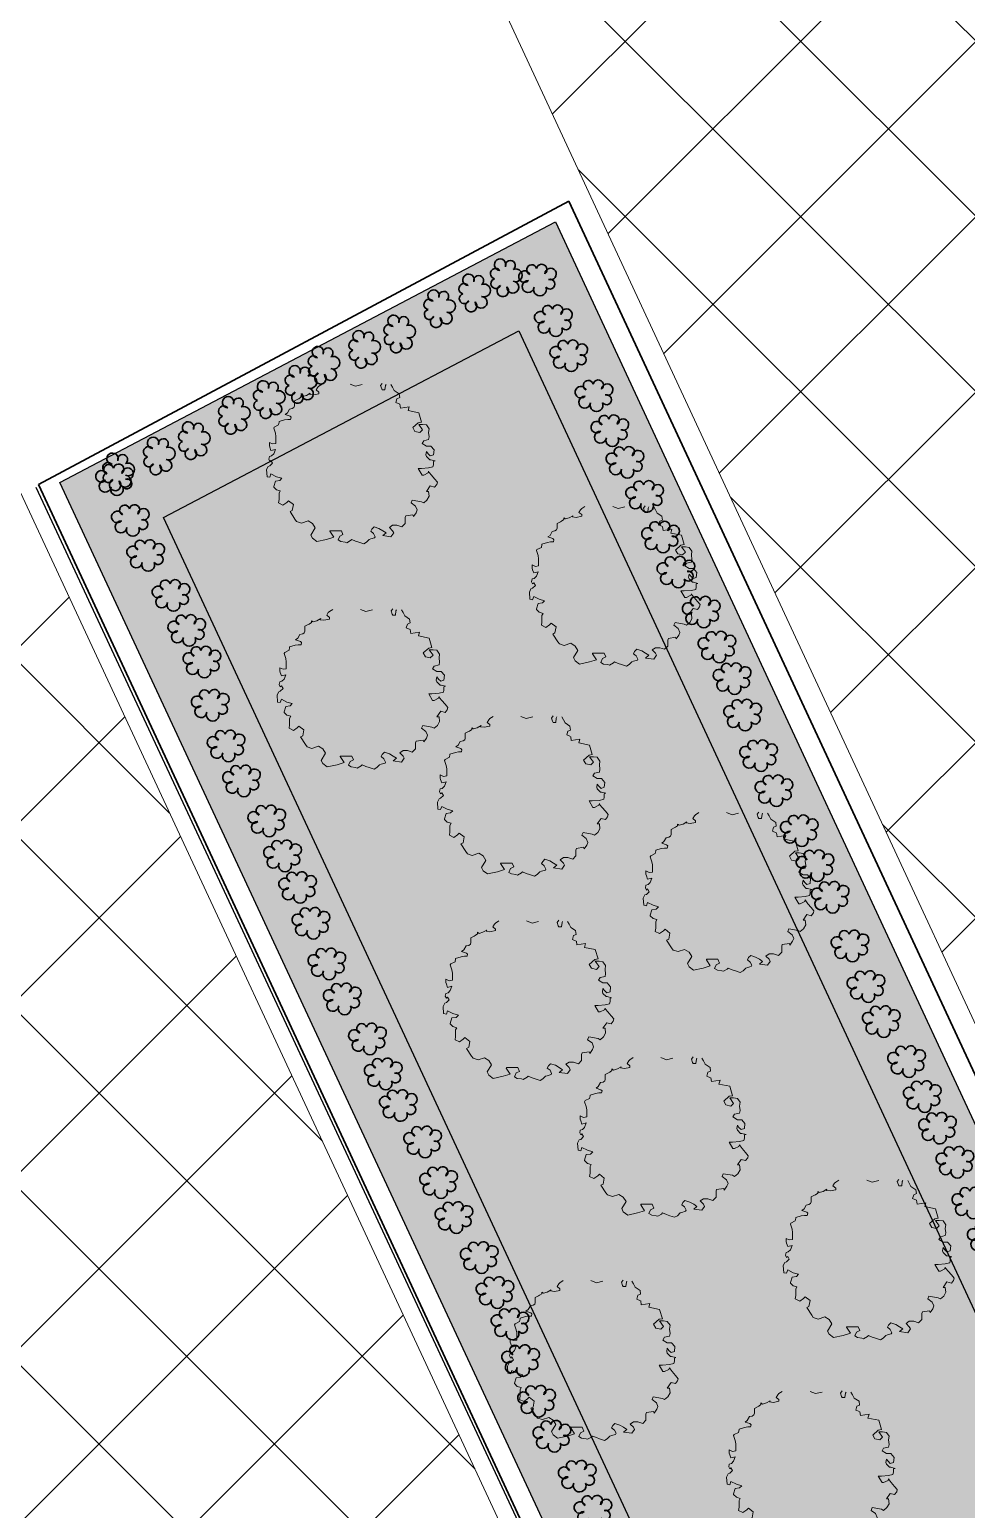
# Model space of a CAD drawing. Header units: millimetres. Extents: x 5637 to 6048, y 3385 to 3927.
# Drawn here: x 5839.78 to 5844.51, y 3675.06 to 3682.52 of the extents above; entities that cross this region are included whole.
import ezdxf

# ---------------------------------------------------------------- set-up
doc = ezdxf.new("R2010")
doc.units = ezdxf.units.MM
doc.layers.add('Contour Lines', color=253, linetype='Continuous')
for name, color, linetype, lineweight in [('hatch', 253, 'Continuous', 13), ('road', 19, 'Continuous', 30), ('trees new', 7, 'Continuous', 20)]:
    doc.layers.add(name, color=color, linetype=linetype, lineweight=lineweight)
doc.layers.add('plants1', color=7, linetype='Continuous', true_color=0x89ee5d)
pattern_1 = [(45, (2816.3681, -1263.7476), (-0.44194174, 0.44194174), []), (135, (2816.3681, -1263.7476), (-0.44194174, -0.44194174), [])]

# ---------------------------------------------------------------- blocks, each defined once
blk = doc.blocks.new('кк')
at = {"layer": 'trees new', "lineweight": 20}
h = blk.add_hatch(color=20, dxfattribs=at)
h.set_gradient(color1=(244, 26, 106), rotation=225, one_color=1, tint=1, name='SPHERICAL')
h.paths.add_polyline_path([(2711.9807, 4656.4819), (2711.9889, 4656.4709), (2711.9999, 4656.4599), (2712.0164, 4656.4654), (2712.0191, 4656.4901), (2712.0026, 4656.5094), (2711.9807, 4656.5094), (2711.9587, 4656.5231), (2711.9669, 4656.5368), (2711.9916, 4656.5423), (2711.9944, 4656.5561), (2711.9916, 4656.5781), (2711.9944, 4656.5973), (2711.9807, 4656.6166), (2711.9614, 4656.6193), (2711.9422, 4656.6193), (2711.9614, 4656.5918), (2711.9477, 4656.5781), (2711.9229, 4656.5836), (2711.9119, 4656.6028), (2711.9394, 4656.6276), (2711.9559, 4656.6303), (2711.942, 4656.6778), (2711.8879, 4656.6888), (2711.8934, 4656.708), (2711.8497, 4656.7012), (2711.8469, 4656.7206), (2711.8267, 4656.7293), (2711.8322, 4656.7485), (2711.846, 4656.754), (2711.8432, 4656.7732), (2711.8185, 4656.7897), (2711.8102, 4656.8062), (2711.802, 4656.82), (2711.7772, 4656.82), (2711.7745, 4656.8145), (2711.7717, 4656.7925), (2711.758, 4656.7925), (2711.7552, 4656.798), (2711.7497, 4656.8145), (2711.758, 4656.8255), (2711.7442, 4656.842), (2711.7195, 4656.8475), (2711.7113, 4656.842), (2711.7003, 4656.8447), (2711.6865, 4656.8585), (2711.6673, 4656.8557), (2711.6563, 4656.82), (2711.6233, 4656.8117), (2711.5958, 4656.8227), (2711.5903, 4656.831), (2711.5601, 4656.8475), (2711.5463, 4656.8475), (2711.5298, 4656.8447), (2711.5298, 4656.842), (2711.5408, 4656.8255), (2711.5436, 4656.8227), (2711.5188, 4656.8282), (2711.5106, 4656.831), (2711.4968, 4656.8282), (2711.4831, 4656.831), (2711.4776, 4656.8255), (2711.4639, 4656.8227), (2711.4584, 4656.8227), (2711.4556, 4656.8227), (2711.4391, 4656.8117), (2711.4336, 4656.8062), (2711.4254, 4656.7925), (2711.4391, 4656.7815), (2711.4391, 4656.7732), (2711.4116, 4656.7677), (2711.3924, 4656.7705), (2711.3951, 4656.776), (2711.3759, 4656.765), (2711.3567, 4656.7595), (2711.3484, 4656.765), (2711.3484, 4656.7568), (2711.3374, 4656.7485), (2711.3319, 4656.7458), (2711.3154, 4656.7375), (2711.3154, 4656.7238), (2711.3154, 4656.7128), (2711.3127, 4656.7045), (2711.3044, 4656.699), (2711.2907, 4656.6963), (2711.2797, 4656.677), (2711.2687, 4656.6688), (2711.2934, 4656.6605), (2711.2989, 4656.655), (2711.2962, 4656.644), (2711.2824, 4656.644), (2711.2659, 4656.6413), (2711.2385, 4656.6331), (2711.2385, 4656.6303), (2711.2357, 4656.6166), (2711.2137, 4656.6056), (2711.211, 4656.6001), (2711.2192, 4656.5753), (2711.222, 4656.5588), (2711.222, 4656.5258), (2711.222, 4656.5231), (2711.2055, 4656.5203), (2711.189, 4656.5286), (2711.189, 4656.5121), (2711.1917, 4656.5039), (2711.1972, 4656.4874), (2711.2192, 4656.4929), (2711.211, 4656.4709), (2711.2, 4656.4599), (2711.189, 4656.4571), (2711.1862, 4656.4434), (2711.1917, 4656.4324), (2711.1972, 4656.4379), (2711.2055, 4656.4241), (2711.1917, 4656.4104), (2711.1835, 4656.4076), (2711.1752, 4656.3912), (2711.178, 4656.3554), (2711.1917, 4656.3527), (2711.1972, 4656.3692), (2711.2247, 4656.3554), (2711.2522, 4656.3472), (2711.2412, 4656.3362), (2711.2192, 4656.3334), (2711.211, 4656.3059), (2711.211, 4656.3032), (2711.2247, 4656.2894), (2711.244, 4656.2839), (2711.2385, 4656.2729), (2711.2385, 4656.24), (2711.2357, 4656.2235), (2711.2577, 4656.2125), (2711.2769, 4656.2262), (2711.2852, 4656.2345), (2711.3099, 4656.2152), (2711.3044, 4656.185), (2711.2934, 4656.1795), (2711.3182, 4656.141), (2711.3264, 4656.13), (2711.3512, 4656.1218), (2711.3841, 4656.1328), (2711.4061, 4656.119), (2711.4199, 4656.097), (2711.3979, 4656.0613), (2711.4061, 4656.0448), (2711.4281, 4656.0283), (2711.4776, 4656.0393), (2711.5133, 4656.0503), (2711.4939, 4656.0805), (2711.4941, 4656.0833), (2711.5518, 4656.0833), (2711.5601, 4656.064), (2711.5436, 4656.0558), (2711.5353, 4656.0365), (2711.5491, 4656.0283), (2711.5711, 4656.0255), (2711.5793, 4656.0228), (2711.5986, 4656.0338), (2711.6041, 4656.0393), (2711.6233, 4656.031), (2711.6398, 4656.0255), (2711.6645, 4656.0173), (2711.6783, 4656.0255), (2711.692, 4656.0393), (2711.7003, 4656.042), (2711.7195, 4656.0475), (2711.7223, 4656.053), (2711.714, 4656.0695), (2711.7003, 4656.0805), (2711.7058, 4656.0915), (2711.7168, 4656.1025), (2711.7415, 4656.0943), (2711.7607, 4656.0833), (2711.7772, 4656.0723), (2711.7607, 4656.0585), (2711.802, 4656.053), (2711.8157, 4656.0723), (2711.8102, 4656.0833), (2711.7937, 4656.0998), (2711.8102, 4656.1108), (2711.8322, 4656.1108), (2711.857, 4656.1025), (2711.8734, 4656.119), (2711.8734, 4656.1492), (2711.8762, 4656.1575), (2711.9119, 4656.163), (2711.9147, 4656.1547), (2711.9284, 4656.174), (2711.9339, 4656.1877), (2711.9257, 4656.207), (2711.9037, 4656.2235), (2711.9092, 4656.2372), (2711.9559, 4656.229), (2711.9669, 4656.2235), (2711.9834, 4656.2372), (2711.9944, 4656.2565), (2711.9916, 4656.2812), (2711.9807, 4656.2812), (2711.9999, 4656.3087), (2712.0219, 4656.3032), (2712.0329, 4656.3169), (2712.0356, 4656.3279), (2712.0219, 4656.3444), (2712.0054, 4656.3637), (2711.9944, 4656.3774), (2711.9916, 4656.3829), (2711.9889, 4656.3747), (2711.9669, 4656.3637), (2711.9587, 4656.3637), (2711.9394, 4656.3966), (2711.9559, 4656.3966), (2711.9916, 4656.3994), (2712.0136, 4656.4049), (2712.0164, 4656.4159), (2712.0164, 4656.4324), (2712.0246, 4656.4351), (2712.0026, 4656.4406), (2711.9971, 4656.4406), (2711.9807, 4656.4571), (2711.9779, 4656.4654)])
edge = h.paths.add_edge_path()
edge.add_line((2711.244, 4656.2839), (2711.2385, 4656.2729))
edge.add_line((2711.2385, 4656.2729), (2711.2385, 4656.24))
edge.add_line((2711.5298, 4656.8447), (2711.5298, 4656.842))
edge.add_line((2711.5463, 4656.8475), (2711.5298, 4656.8447))
edge.add_line((2711.5601, 4656.8475), (2711.5463, 4656.8475))
edge.add_line((2711.5903, 4656.831), (2711.5601, 4656.8475))
edge.add_line((2711.5958, 4656.8227), (2711.5903, 4656.831))
edge.add_line((2711.6233, 4656.8117), (2711.5958, 4656.8227))
edge.add_line((2711.5106, 4656.831), (2711.4968, 4656.8282))
edge.add_line((2711.5188, 4656.8282), (2711.5106, 4656.831))
edge.add_line((2711.5436, 4656.8227), (2711.5188, 4656.8282))
edge.add_line((2711.5408, 4656.8255), (2711.5436, 4656.8227))
edge.add_line((2711.5298, 4656.842), (2711.5408, 4656.8255))
edge.add_line((2711.4556, 4656.8227), (2711.4391, 4656.8117))
edge.add_line((2711.4391, 4656.8117), (2711.4336, 4656.8062))
edge.add_line((2711.4336, 4656.8062), (2711.4254, 4656.7925))
edge.add_line((2711.4254, 4656.7925), (2711.4391, 4656.7815))
edge.add_line((2711.4391, 4656.7815), (2711.4391, 4656.7732))
edge.add_line((2711.4391, 4656.7732), (2711.4116, 4656.7677))
edge.add_line((2711.4116, 4656.7677), (2711.3924, 4656.7705))
edge.add_line((2711.3924, 4656.7705), (2711.3951, 4656.776))
edge.add_line((2711.3951, 4656.776), (2711.3759, 4656.765))
edge.add_line((2711.3759, 4656.765), (2711.3567, 4656.7595))
edge.add_line((2711.3484, 4656.765), (2711.3484, 4656.7568))
edge.add_line((2711.3484, 4656.7568), (2711.3374, 4656.7485))
edge.add_line((2711.3374, 4656.7485), (2711.3319, 4656.7458))
edge.add_line((2711.3319, 4656.7458), (2711.3154, 4656.7375))
edge.add_line((2711.3154, 4656.7375), (2711.3154, 4656.7238))
edge.add_line((2711.3154, 4656.7238), (2711.3154, 4656.7128))
edge.add_line((2711.3154, 4656.7128), (2711.3127, 4656.7045))
edge.add_line((2711.3127, 4656.7045), (2711.3044, 4656.699))
edge.add_line((2711.3044, 4656.699), (2711.2907, 4656.6963))
edge.add_line((2711.2907, 4656.6963), (2711.2797, 4656.677))
edge.add_line((2711.2797, 4656.677), (2711.2687, 4656.6688))
edge.add_line((2711.4776, 4656.8255), (2711.4639, 4656.8227))
edge.add_line((2711.4639, 4656.8227), (2711.4584, 4656.8227))
edge.add_line((2711.4584, 4656.8227), (2711.4556, 4656.8227))
edge.add_line((2711.3567, 4656.7595), (2711.3484, 4656.765))
edge.add_line((2711.4831, 4656.831), (2711.4776, 4656.8255))
edge.add_line((2711.2934, 4656.6605), (2711.2989, 4656.655))
edge.add_line((2711.2687, 4656.6688), (2711.2934, 4656.6605))
edge.add_line((2711.2824, 4656.644), (2711.2659, 4656.6413))
edge.add_line((2711.2962, 4656.644), (2711.2824, 4656.644))
edge.add_line((2711.2989, 4656.655), (2711.2962, 4656.644))
edge.add_line((2711.1835, 4656.4076), (2711.1752, 4656.3912))
edge.add_line((2711.1752, 4656.3912), (2711.178, 4656.3554))
edge.add_line((2711.1917, 4656.4104), (2711.1835, 4656.4076))
edge.add_line((2711.178, 4656.3554), (2711.1917, 4656.3527))
edge.add_line((2711.1917, 4656.3527), (2711.1972, 4656.3692))
edge.add_line((2711.1972, 4656.3692), (2711.2247, 4656.3554))
edge.add_line((2711.2412, 4656.3362), (2711.2192, 4656.3334))
edge.add_line((2711.2192, 4656.3334), (2711.211, 4656.3059))
edge.add_line((2711.211, 4656.3059), (2711.211, 4656.3032))
edge.add_line((2711.211, 4656.3032), (2711.2247, 4656.2894))
edge.add_line((2711.2055, 4656.4241), (2711.1917, 4656.4104))
edge.add_line((2711.1972, 4656.4379), (2711.2055, 4656.4241))
edge.add_line((2711.1917, 4656.4324), (2711.1972, 4656.4379))
edge.add_line((2711.1862, 4656.4434), (2711.1917, 4656.4324))
edge.add_line((2711.189, 4656.4571), (2711.1862, 4656.4434))
edge.add_line((2711.2, 4656.4599), (2711.189, 4656.4571))
edge.add_line((2711.211, 4656.4709), (2711.2, 4656.4599))
edge.add_line((2711.2192, 4656.4929), (2711.211, 4656.4709))
edge.add_line((2711.1972, 4656.4874), (2711.2192, 4656.4929))
edge.add_line((2711.1917, 4656.5039), (2711.1972, 4656.4874))
edge.add_line((2711.189, 4656.5121), (2711.1917, 4656.5039))
edge.add_line((2711.189, 4656.5286), (2711.189, 4656.5121))
edge.add_line((2711.2055, 4656.5203), (2711.189, 4656.5286))
edge.add_line((2711.222, 4656.5231), (2711.2055, 4656.5203))
edge.add_line((2711.222, 4656.5258), (2711.222, 4656.5231))
edge.add_line((2711.222, 4656.5588), (2711.222, 4656.5258))
edge.add_line((2711.2192, 4656.5753), (2711.222, 4656.5588))
edge.add_line((2711.211, 4656.6001), (2711.2192, 4656.5753))
edge.add_line((2711.2137, 4656.6056), (2711.211, 4656.6001))
edge.add_line((2711.2357, 4656.6166), (2711.2137, 4656.6056))
edge.add_line((2711.2385, 4656.6303), (2711.2357, 4656.6166))
edge.add_line((2711.2247, 4656.3554), (2711.2522, 4656.3472))
edge.add_line((2711.2522, 4656.3472), (2711.2412, 4656.3362))
edge.add_line((2711.2385, 4656.6331), (2711.2385, 4656.6303))
edge.add_line((2711.2659, 4656.6413), (2711.2385, 4656.6331))
edge.add_line((2711.4968, 4656.8282), (2711.4831, 4656.831))
edge.add_line((2711.5711, 4656.0255), (2711.5793, 4656.0228))
edge.add_line((2711.5793, 4656.0228), (2711.5986, 4656.0338))
edge.add_line((2711.5986, 4656.0338), (2711.6041, 4656.0393))
edge.add_line((2711.5491, 4656.0283), (2711.5711, 4656.0255))
edge.add_line((2711.5353, 4656.0365), (2711.5491, 4656.0283))
edge.add_line((2711.5436, 4656.0558), (2711.5353, 4656.0365))
edge.add_line((2711.5601, 4656.064), (2711.5436, 4656.0558))
edge.add_line((2711.5518, 4656.0833), (2711.5601, 4656.064))
edge.add_line((2711.2577, 4656.2125), (2711.2769, 4656.2262))
edge.add_line((2711.2769, 4656.2262), (2711.2852, 4656.2345))
edge.add_line((2711.2852, 4656.2345), (2711.3099, 4656.2152))
edge.add_line((2711.3099, 4656.2152), (2711.3044, 4656.185))
edge.add_line((2711.3044, 4656.185), (2711.2934, 4656.1795))
edge.add_line((2711.2934, 4656.1795), (2711.3182, 4656.141))
edge.add_line((2711.3182, 4656.141), (2711.3264, 4656.13))
edge.add_line((2711.4061, 4656.0448), (2711.4281, 4656.0283))
edge.add_line((2711.3979, 4656.0613), (2711.4061, 4656.0448))
edge.add_line((2711.4199, 4656.097), (2711.3979, 4656.0613))
edge.add_line((2711.4061, 4656.119), (2711.4199, 4656.097))
edge.add_line((2711.3841, 4656.1328), (2711.4061, 4656.119))
edge.add_line((2711.3512, 4656.1218), (2711.3841, 4656.1328))
edge.add_line((2711.3264, 4656.13), (2711.3512, 4656.1218))
edge.add_line((2711.4281, 4656.0283), (2711.4776, 4656.0393))
edge.add_line((2711.2385, 4656.24), (2711.2357, 4656.2235))
edge.add_line((2711.2357, 4656.2235), (2711.2577, 4656.2125))
edge.add_line((2711.5133, 4656.0503), (2711.4939, 4656.0805))
edge.add_line((2711.4939, 4656.0805), (2711.4941, 4656.0833))
edge.add_line((2711.4941, 4656.0833), (2711.5518, 4656.0833))
edge.add_line((2711.4776, 4656.0393), (2711.5133, 4656.0503))
edge.add_line((2711.2247, 4656.2894), (2711.244, 4656.2839))
at = {"layer": 'trees new', "color": 6, "lineweight": 20}
for p, q in [((2711.4556, 4656.8227), (2711.4391, 4656.8117)), ((2711.6233, 4656.8117), (2711.5958, 4656.8227)), ((2711.6563, 4656.82), (2711.6233, 4656.8117)), ((2711.7497, 4656.8145), (2711.758, 4656.8255)), ((2711.7552, 4656.798), (2711.7497, 4656.8145)), ((2711.7745, 4656.8145), (2711.7717, 4656.7925)), ((2711.7772, 4656.82), (2711.7745, 4656.8145)), ((2711.8102, 4656.8062), (2711.802, 4656.82)), ((2711.3319, 4656.7458), (2711.3154, 4656.7375)), ((2711.3374, 4656.7485), (2711.3319, 4656.7458)), ((2711.3484, 4656.7568), (2711.3374, 4656.7485)), ((2711.3567, 4656.7595), (2711.3484, 4656.765)), ((2711.3484, 4656.765), (2711.3484, 4656.7568)), ((2711.3759, 4656.765), (2711.3567, 4656.7595)), ((2711.3951, 4656.776), (2711.3759, 4656.765)), ((2711.3924, 4656.7705), (2711.3951, 4656.776)), ((2711.4116, 4656.7677), (2711.3924, 4656.7705)), ((2711.4391, 4656.7732), (2711.4116, 4656.7677)), ((2711.4336, 4656.8062), (2711.4254, 4656.7925)), ((2711.4254, 4656.7925), (2711.4391, 4656.7815)), ((2711.4391, 4656.8117), (2711.4336, 4656.8062)), ((2711.4391, 4656.7815), (2711.4391, 4656.7732)), ((2711.758, 4656.7925), (2711.7552, 4656.798)), ((2711.7717, 4656.7925), (2711.758, 4656.7925)), ((2711.8185, 4656.7897), (2711.8102, 4656.8062)), ((2711.8432, 4656.7732), (2711.8185, 4656.7897)), ((2711.8267, 4656.7293), (2711.8322, 4656.7485)), ((2711.8322, 4656.7485), (2711.846, 4656.754)), ((2711.846, 4656.754), (2711.8432, 4656.7732)), ((2711.2797, 4656.677), (2711.2687, 4656.6688)), ((2711.2687, 4656.6688), (2711.2934, 4656.6605)), ((2711.2907, 4656.6963), (2711.2797, 4656.677)), ((2711.3044, 4656.699), (2711.2907, 4656.6963)), ((2711.3127, 4656.7045), (2711.3044, 4656.699)), ((2711.3154, 4656.7128), (2711.3127, 4656.7045)), ((2711.3154, 4656.7375), (2711.3154, 4656.7238)), ((2711.3154, 4656.7238), (2711.3154, 4656.7128)), ((2711.846, 4656.721), (2711.8267, 4656.7293)), ((2711.8497, 4656.7012), (2711.8469, 4656.7205)), ((2711.8934, 4656.708), (2711.8497, 4656.7012)), ((2711.8879, 4656.6888), (2711.8934, 4656.708)), ((2711.942, 4656.6778), (2711.8879, 4656.6888)), ((2711.9559, 4656.6303), (2711.942, 4656.6778)), ((2711.2137, 4656.6056), (2711.211, 4656.6001)), ((2711.211, 4656.6001), (2711.2192, 4656.5753)), ((2711.2357, 4656.6166), (2711.2137, 4656.6056)), ((2711.2385, 4656.6303), (2711.2357, 4656.6166)), ((2711.2659, 4656.6413), (2711.2385, 4656.6331)), ((2711.2385, 4656.6331), (2711.2385, 4656.6303)), ((2711.2824, 4656.644), (2711.2659, 4656.6413)), ((2711.2962, 4656.644), (2711.2824, 4656.644)), ((2711.2934, 4656.6605), (2711.2989, 4656.655)), ((2711.2989, 4656.655), (2711.2962, 4656.644)), ((2711.9119, 4656.6028), (2711.9394, 4656.6276)), ((2711.9229, 4656.5836), (2711.9119, 4656.6028)), ((2711.9394, 4656.6276), (2711.9559, 4656.6303)), ((2711.9422, 4656.6193), (2711.9614, 4656.5918)), ((2711.9614, 4656.6193), (2711.9422, 4656.6193)), ((2711.9614, 4656.5918), (2711.9477, 4656.5781)), ((2711.9807, 4656.6166), (2711.9614, 4656.6193)), ((2711.9944, 4656.5973), (2711.9807, 4656.6166)), ((2711.9916, 4656.5781), (2711.9944, 4656.5973)), ((2711.2055, 4656.5203), (2711.189, 4656.5286)), ((2711.189, 4656.5286), (2711.189, 4656.5121)), ((2711.222, 4656.5231), (2711.2055, 4656.5203)), ((2711.2192, 4656.5753), (2711.222, 4656.5588)), ((2711.222, 4656.5588), (2711.222, 4656.5258)), ((2711.222, 4656.5258), (2711.222, 4656.5231)), ((2711.9477, 4656.5781), (2711.9229, 4656.5836)), ((2711.9587, 4656.5231), (2711.9669, 4656.5368)), ((2711.9807, 4656.5094), (2711.9587, 4656.5231)), ((2711.9669, 4656.5368), (2711.9916, 4656.5423)), ((2711.9944, 4656.5561), (2711.9916, 4656.5781)), ((2711.9916, 4656.5423), (2711.9944, 4656.5561)), ((2711.189, 4656.4571), (2711.1862, 4656.4434)), ((2711.1862, 4656.4434), (2711.1917, 4656.4324)), ((2711.189, 4656.5121), (2711.1917, 4656.5039)), ((2711.2, 4656.4599), (2711.189, 4656.4571)), ((2711.1917, 4656.5039), (2711.1972, 4656.4874)), ((2711.1972, 4656.4874), (2711.2192, 4656.4929)), ((2711.211, 4656.4709), (2711.2, 4656.4599)), ((2711.2192, 4656.4929), (2711.211, 4656.4709)), ((2711.9779, 4656.4654), (2711.9807, 4656.4819)), ((2711.9807, 4656.4571), (2711.9779, 4656.4654)), ((2712.0026, 4656.5094), (2711.9807, 4656.5094)), ((2711.9807, 4656.4819), (2711.9889, 4656.4709)), ((2711.9971, 4656.4406), (2711.9807, 4656.4571)), ((2711.9889, 4656.4709), (2711.9999, 4656.4599)), ((2711.9999, 4656.4599), (2712.0164, 4656.4654)), ((2712.0191, 4656.4901), (2712.0026, 4656.5094)), ((2712.0164, 4656.4654), (2712.0191, 4656.4901)), ((2711.1835, 4656.4076), (2711.1752, 4656.3912)), ((2711.1752, 4656.3912), (2711.178, 4656.3554)), ((2711.1917, 4656.4104), (2711.1835, 4656.4076)), ((2711.1917, 4656.4324), (2711.1972, 4656.4379)), ((2711.2055, 4656.4241), (2711.1917, 4656.4104)), ((2711.1917, 4656.3527), (2711.1972, 4656.3692)), ((2711.1972, 4656.4379), (2711.2055, 4656.4241)), ((2711.1972, 4656.3692), (2711.2247, 4656.3554)), ((2711.9587, 4656.3637), (2711.9394, 4656.3966)), ((2711.9394, 4656.3966), (2711.9559, 4656.3966)), ((2711.9559, 4656.3966), (2711.9916, 4656.3994)), ((2711.9889, 4656.3747), (2711.9669, 4656.3637)), ((2711.9916, 4656.3829), (2711.9889, 4656.3747)), ((2711.9916, 4656.3994), (2712.0136, 4656.4049)), ((2711.9944, 4656.3774), (2711.9916, 4656.3829)), ((2712.0054, 4656.3637), (2711.9944, 4656.3774)), ((2712.0026, 4656.4406), (2711.9971, 4656.4406)), ((2712.0246, 4656.4351), (2712.0026, 4656.4406)), ((2712.0136, 4656.4049), (2712.0164, 4656.4159)), ((2712.0164, 4656.4324), (2712.0246, 4656.4351)), ((2712.0164, 4656.4159), (2712.0164, 4656.4324)), ((2711.178, 4656.3554), (2711.1917, 4656.3527)), ((2711.2192, 4656.3334), (2711.211, 4656.3059)), ((2711.211, 4656.3059), (2711.211, 4656.3032)), ((2711.211, 4656.3032), (2711.2247, 4656.2894)), ((2711.2412, 4656.3362), (2711.2192, 4656.3334)), ((2711.2247, 4656.3554), (2711.2522, 4656.3472)), ((2711.2522, 4656.3472), (2711.2412, 4656.3362)), ((2711.9669, 4656.3637), (2711.9587, 4656.3637)), ((2711.9807, 4656.2812), (2711.9999, 4656.3087)), ((2711.9999, 4656.3087), (2712.0219, 4656.3032)), ((2712.0219, 4656.3444), (2712.0054, 4656.3637)), ((2712.0356, 4656.3279), (2712.0219, 4656.3444)), ((2712.0219, 4656.3032), (2712.0329, 4656.3169)), ((2712.0329, 4656.3169), (2712.0356, 4656.3279)), ((2711.2247, 4656.2894), (2711.244, 4656.2839)), ((2711.2385, 4656.24), (2711.2357, 4656.2235)), ((2711.2357, 4656.2235), (2711.2577, 4656.2125)), ((2711.244, 4656.2839), (2711.2385, 4656.2729)), ((2711.2385, 4656.2729), (2711.2385, 4656.24)), ((2711.2577, 4656.2125), (2711.2769, 4656.2262)), ((2711.2769, 4656.2262), (2711.2852, 4656.2345)), ((2711.2852, 4656.2345), (2711.3099, 4656.2152)), ((2711.9037, 4656.2235), (2711.9092, 4656.2372)), ((2711.9257, 4656.207), (2711.9037, 4656.2235)), ((2711.9092, 4656.2372), (2711.9559, 4656.229)), ((2711.9559, 4656.229), (2711.9669, 4656.2235)), ((2711.9669, 4656.2235), (2711.9834, 4656.2372)), ((2711.9916, 4656.2812), (2711.9807, 4656.2812)), ((2711.9834, 4656.2372), (2711.9944, 4656.2565)), ((2711.9944, 4656.2565), (2711.9916, 4656.2812)), ((2711.3044, 4656.185), (2711.2934, 4656.1795)), ((2711.2934, 4656.1795), (2711.3182, 4656.141)), ((2711.3099, 4656.2152), (2711.3044, 4656.185)), ((2711.8734, 4656.1492), (2711.8762, 4656.1575)), ((2711.8734, 4656.119), (2711.8734, 4656.1492)), ((2711.8762, 4656.1575), (2711.9119, 4656.163)), ((2711.9119, 4656.163), (2711.9147, 4656.1547)), ((2711.9147, 4656.1547), (2711.9284, 4656.174)), ((2711.9339, 4656.1877), (2711.9257, 4656.207)), ((2711.9284, 4656.174), (2711.9339, 4656.1877)), ((2711.3182, 4656.141), (2711.3264, 4656.13)), ((2711.3264, 4656.13), (2711.3512, 4656.1218)), ((2711.3512, 4656.1218), (2711.3841, 4656.1328)), ((2711.3841, 4656.1328), (2711.4061, 4656.119)), ((2711.4199, 4656.097), (2711.3979, 4656.0613)), ((2711.4061, 4656.119), (2711.4199, 4656.097)), ((2711.4939, 4656.0805), (2711.4941, 4656.0833)), ((2711.5133, 4656.0503), (2711.4939, 4656.0805)), ((2711.4941, 4656.0833), (2711.5518, 4656.0833)), ((2711.5518, 4656.0833), (2711.5601, 4656.064)), ((2711.7003, 4656.0805), (2711.7058, 4656.0915)), ((2711.714, 4656.0695), (2711.7003, 4656.0805)), ((2711.7058, 4656.0915), (2711.7168, 4656.1025)), ((2711.7223, 4656.053), (2711.714, 4656.0695)), ((2711.7168, 4656.1025), (2711.7415, 4656.0943)), ((2711.7415, 4656.0943), (2711.7607, 4656.0833)), ((2711.7607, 4656.0833), (2711.7772, 4656.0723)), ((2711.7772, 4656.0723), (2711.7607, 4656.0585)), ((2711.7937, 4656.0998), (2711.8102, 4656.1108)), ((2711.8102, 4656.0833), (2711.7937, 4656.0998)), ((2711.802, 4656.053), (2711.8157, 4656.0723)), ((2711.8102, 4656.1108), (2711.8322, 4656.1108)), ((2711.8157, 4656.0723), (2711.8102, 4656.0833)), ((2711.8322, 4656.1108), (2711.857, 4656.1025)), ((2711.857, 4656.1025), (2711.8734, 4656.119)), ((2711.3979, 4656.0613), (2711.4061, 4656.0448)), ((2711.4061, 4656.0448), (2711.4281, 4656.0283)), ((2711.4281, 4656.0283), (2711.4776, 4656.0393)), ((2711.4776, 4656.0393), (2711.5133, 4656.0503)), ((2711.5436, 4656.0558), (2711.5353, 4656.0365)), ((2711.5353, 4656.0365), (2711.5491, 4656.0283)), ((2711.5601, 4656.064), (2711.5436, 4656.0558)), ((2711.5491, 4656.0283), (2711.5711, 4656.0255)), ((2711.5711, 4656.0255), (2711.5793, 4656.0228)), ((2711.5793, 4656.0228), (2711.5986, 4656.0338)), ((2711.5986, 4656.0338), (2711.6041, 4656.0393)), ((2711.6041, 4656.0393), (2711.6233, 4656.031)), ((2711.6233, 4656.031), (2711.6398, 4656.0255)), ((2711.6398, 4656.0255), (2711.6645, 4656.0173)), ((2711.6645, 4656.0173), (2711.6783, 4656.0255)), ((2711.6783, 4656.0255), (2711.692, 4656.0393)), ((2711.692, 4656.0393), (2711.7003, 4656.042)), ((2711.7003, 4656.042), (2711.7195, 4656.0475)), ((2711.7195, 4656.0475), (2711.7223, 4656.053)), ((2711.7607, 4656.0585), (2711.802, 4656.053))]:
    blk.add_line(p, q, dxfattribs=at)
blk = doc.blocks.new('21554')
at = {"layer": 'trees new', "color": 2, "lineweight": 30}
for centre, radius, start, end in [((3064.9775, 4930.4994), 0.0291, 22.94375, 315.79204), ((3065.0143, 4930.5339), 0.0252, 15.41845, 246.57729), ((3065.0644, 4930.535), 0.0264, 307.60937, 167.73215), ((3065.1094, 4930.5127), 0.0289, 249.92351, 177.32584), ((3064.9963, 4930.4492), 0.03, 85.95672, 354.90942), ((3065.0558, 4930.4342), 0.0322, 157.35406, 23.15922), ((3065.1057, 4930.4614), 0.025, 215.64621, 104.40628), ((3065.135, 4930.118), 0.0291, 22.94375, 315.79204), ((3065.1719, 4930.1525), 0.0252, 15.41845, 246.57729), ((3065.222, 4930.1536), 0.0264, 307.60937, 167.73215), ((3065.267, 4930.1313), 0.0289, 249.92351, 177.32584), ((3065.1538, 4930.0678), 0.03, 85.95672, 354.90942), ((3065.2134, 4930.0527), 0.0322, 157.35406, 23.15922), ((3065.2633, 4930.08), 0.025, 215.64621, 104.40628), ((3065.2625, 4929.9165), 0.0291, 22.94375, 315.79204), ((3065.2994, 4929.951), 0.0252, 15.41845, 246.57729), ((3065.3495, 4929.9521), 0.0264, 307.60937, 167.73215), ((3065.3945, 4929.9298), 0.0289, 249.92351, 177.32584), ((3065.2813, 4929.8663), 0.03, 85.95672, 354.90942), ((3065.3409, 4929.8512), 0.0322, 157.35406, 23.15922), ((3065.3908, 4929.8784), 0.025, 215.64621, 104.40628)]:
    blk.add_arc(centre, radius, start, end, dxfattribs=at)
at = {"layer": 'trees new', "color": 11, "lineweight": 30}
for centre, radius, start, end in [((3065.0576, 4930.2945), 0.0291, 22.94375, 315.79204), ((3065.0944, 4930.329), 0.0252, 15.41845, 246.57729), ((3065.1445, 4930.3301), 0.0264, 307.60937, 167.73215), ((3065.1895, 4930.3078), 0.0289, 249.92351, 177.32584), ((3065.0763, 4930.2443), 0.03, 85.95672, 354.90942), ((3065.1359, 4930.2292), 0.0322, 157.35406, 23.15922), ((3065.1858, 4930.2564), 0.025, 215.64621, 104.40628), ((3065.3419, 4929.7402), 0.0291, 22.94375, 315.79204), ((3065.3787, 4929.7747), 0.0252, 15.41845, 246.57729), ((3065.4288, 4929.7758), 0.0264, 307.60937, 167.73215), ((3065.4738, 4929.7535), 0.0289, 249.92351, 177.32584), ((3065.3606, 4929.69), 0.03, 85.95672, 354.90942), ((3065.4202, 4929.6749), 0.0322, 157.35406, 23.15922), ((3065.4701, 4929.7022), 0.025, 215.64621, 104.40628), ((3065.455, 4929.6153), 0.0252, 15.41845, 246.57729), ((3065.5051, 4929.6164), 0.0264, 307.60937, 167.73215), ((3065.5501, 4929.5942), 0.0289, 249.92351, 177.32584), ((3065.4182, 4929.5809), 0.0291, 22.94375, 315.79204), ((3065.4369, 4929.5306), 0.03, 85.95672, 354.90942), ((3065.5464, 4929.5428), 0.025, 215.64621, 104.40628), ((3065.4965, 4929.5156), 0.0322, 157.35406, 23.15922)]:
    blk.add_arc(centre, radius, start, end, dxfattribs=at)

msp = doc.modelspace()

# ---------------------------------------------------------------- hatches: boundary and pattern name
at = {"layer": 'hatch'}
h = msp.add_hatch(dxfattribs=at)
h.set_pattern_fill('ANSI31', color=256, scale=8, style=0)
h.set_pattern_definition([(45, (2816.3681, -1263.7476), (-0.70710678, 0.70710678), [])])
edge = h.paths.add_edge_path()
edge.add_line((5681.7179, 3662.7452), (5708.3799, 3664.9337))
edge.add_arc((5713.2195, 3667.1793), 5.3352, 204.89167, 275.52252)
edge.add_line((5713.7329, 3661.8689), (5818.5622, 3671.0592))
edge.add_arc((5814.8214, 3690.2341), 19.5364, 281.03916, 345.45366)
edge.add_arc((5828.9179, 3687.6126), 5.3286, 334.60443, 439.81218)
edge.add_line((5829.8604, 3692.8571), (5821.1965, 3693.9278))
edge.add_line((5821.1965, 3693.9278), (5821.1634, 3698.6264))
edge.add_line((5821.1634, 3698.6264), (5822.7514, 3698.6705))
edge.add_arc((5822.6743, 3701.4459), 2.7765, 271.58984, 361.99551)
edge.add_arc((5787.8116, 3700.2312), 37.6604, 1.99551, 27.74713)
edge.add_line((5821.1415, 3717.7648), (5815.1108, 3730.653))
edge.add_arc((5808.8373, 3727.7175), 6.9264, 25.07588, 80.91016)
edge.add_line((5809.9315, 3734.5569), (5816.8658, 3735.2084))
edge.add_line((5816.8658, 3735.2084), (5822.0859, 3738.7386))
edge.add_arc((5826.0468, 3735.4472), 5.1499, 140.27426, 208.70302)
edge.add_line((5821.5297, 3732.9738), (5832.004, 3711.4762))
edge.add_line((5832.004, 3711.4762), (5839.078, 3695.803))
edge.add_line((5839.078, 3695.803), (5843.7143, 3685.8697))
edge.add_line((5843.7143, 3685.8697), (5839.0016, 3683.4448))
edge.add_arc((5812.0279, 3691.9128), 28.2717, 321.43497, 342.57091, ccw=False)
edge.add_arc((5815.0738, 3690.7323), 25.1731, 273.7863, 319.21358, ccw=False)
edge.add_line((5816.7361, 3665.6141), (5796.1465, 3663.7943))
edge.add_line((5796.1465, 3663.7943), (5694.8352, 3654.8769))
edge.add_line((5694.8352, 3654.8769), (5688.6237, 3654.4016))
edge.add_line((5688.6237, 3654.4016), (5675.2848, 3653.3717))
edge.add_line((5675.2848, 3653.3717), (5681.7179, 3662.7452))
h = msp.add_hatch(dxfattribs=at)
h.set_pattern_fill('ANSI37', color=256, scale=5, style=0)
h.set_pattern_definition(pattern_1)
edge = h.paths.add_edge_path()
edge.add_line((5825.9591, 3727.5305), (5824.6613, 3726.8483))
edge.add_line((5824.6613, 3726.8483), (5824.6331, 3726.8299))
edge.add_line((5824.6331, 3726.8299), (5832.5425, 3710.8937))
edge.add_arc((5842.8261, 3718.2314), 12.6331, 215.50932, 246.40143)
edge.add_line((5837.7687, 3706.6548), (5873.9456, 3691.4759))
edge.add_arc((5876.0951, 3696.599), 5.5557, 247.23835, 292.40853)
edge.add_line((5878.2129, 3691.4628), (5912.2676, 3707.3427))
edge.add_line((5912.2676, 3707.3427), (5953.9314, 3618.8634))
edge.add_arc((5958.3214, 3620.9305), 4.8523, 205.21515, 299.50257)
edge.add_line((5960.711, 3616.7074), (5960.0138, 3617.9268))
edge.add_arc((5958.4302, 3620.8922), 3.3618, 202.83384, 298.10278, ccw=False)
edge.add_line((5955.3319, 3619.5876), (5955.3802, 3619.7195))
edge.add_line((5955.3802, 3619.7195), (5912.987, 3709.3333))
edge.add_line((5912.987, 3709.3333), (5876.8114, 3692.5561))
edge.add_arc((5875.9424, 3694.4298), 2.0654, 262.09168, 294.88046, ccw=False)
edge.add_line((5875.6582, 3692.384), (5854.5737, 3701.2305))
edge.add_line((5854.5737, 3701.2305), (5838.2237, 3708.0916))
edge.add_arc((5842.1489, 3717.4455), 10.1441, 205.35045, 247.23548, ccw=False)
edge.add_arc((5704.3899, 3652.1787), 142.2937, 25.350453, 26.556661)
edge.add_arc((6385.6823, 3992.7001), 619.3585, 205.34932, 206.5566615, ccw=False)
h = msp.add_hatch(dxfattribs=at)
h.set_pattern_fill('ANSI37', color=256, scale=5, style=0)
h.set_pattern_definition(pattern_1)
edge = h.paths.add_edge_path()
edge.add_line((5843.9068, 3685.8591), (5839.263, 3695.8261))
edge.add_arc((5842.4895, 3697.089), 3.4649, 75.66689, 201.37587, ccw=False)
edge.add_line((5843.3473, 3700.446), (5872.8351, 3688.2249))
edge.add_arc((5868.2792, 3677.2323), 11.8993, 25.41559, 67.48866, ccw=False)
edge.add_line((5879.0269, 3682.3392), (5880.6608, 3679.3749))
edge.add_line((5880.6608, 3679.3749), (5879.3279, 3678.8594))
edge.add_line((5879.3279, 3678.8594), (5877.9949, 3681.0934))
edge.add_arc((5864.8229, 3673.2338), 15.3387, 30.82408, 66.30867)
edge.add_line((5870.9861, 3687.2798), (5843.3931, 3698.9379))
edge.add_arc((5842.7205, 3696.8694), 2.1751, 71.98661, 197.06005)
edge.add_line((5840.6411, 3696.2313), (5845.1439, 3686.4546))
edge.add_line((5845.1439, 3686.4546), (5843.9068, 3685.8591))
at = {"layer": 'hatch', "true_color": 0xfacfb6}
h = msp.add_hatch(dxfattribs=at)
h.set_pattern_fill('ANSI37', color=254, scale=5, style=0)
h.set_pattern_definition(pattern_1)
h.paths.add_polyline_path([(5857.1854, 3642.706), (5860.0956, 3644.0375), (5869.1711, 3624.547), (5866.3196, 3623.2424)], flags=16)
h.paths.add_polyline_path([(5843.7566, 3685.779), (5869.7701, 3629.8938), (5880.3891, 3607.1072), (5877.8042, 3605.8937), (5870.3531, 3622.0087), (5867.4431, 3620.6773), (5874.9303, 3604.6018), (5872.3948, 3603.409), (5865.2624, 3618.5799), (5863.4441, 3617.7477), (5861.4463, 3622.1122), (5863.266, 3622.9451), (5855.0616, 3640.6347), (5853.3314, 3639.8428), (5851.3336, 3644.2073), (5853.0344, 3644.9857), (5837.5468, 3679.1332), (5838.7328, 3682.3482), (5856.0037, 3645.2445), (5858.9135, 3646.5758), (5841.2965, 3684.5166)])
at = {"layer": 'plants1'}
h = msp.add_hatch(dxfattribs=at)
h.set_pattern_fill('ANSI38', color=256, scale=3, style=0)
h.set_pattern_definition([(45, (2816.3681, -1263.7476), (-0.265165043, 0.265165043), []), (135, (2816.3681, -1263.7476), (-0.79549513, 0.265165043), [0.9375, -0.5625])])
edge = h.paths.add_edge_path()
edge.add_line((5897.4055, 3740.5419), (5897.6905, 3738.9281))
edge.add_line((5897.6905, 3738.9281), (5879.9754, 3734.0867))
edge.add_line((5879.9754, 3734.0867), (5854.5437, 3722.5372))
edge.add_line((5854.5437, 3722.5372), (5855.921, 3719.5943))
edge.add_line((5855.921, 3719.5943), (5855.3036, 3719.452))
edge.add_line((5855.3036, 3719.452), (5854.4012, 3721.6353))
edge.add_line((5854.4012, 3721.6353), (5848.4646, 3718.9298))
edge.add_line((5848.4646, 3718.9298), (5850.8392, 3713.4239))
edge.add_line((5850.8392, 3713.4239), (5842.6987, 3709.94))
edge.add_line((5842.6987, 3709.94), (5839.8015, 3715.9205))
edge.add_line((5839.8015, 3715.9205), (5834.5773, 3713.5473))
edge.add_arc((5835.2577, 3712.0495), 1.6451, 114.43088, 325.87503)
edge.add_line((5836.6195, 3711.1266), (5856.4717, 3702.488))
edge.add_line((5856.4717, 3702.488), (5867.0627, 3707.3769))
edge.add_arc((5873.0871, 3706.6915), 6.0633, 121.04935, 173.50922, ccw=False)
edge.add_line((5869.9599, 3711.886), (5868.63, 3714.7814))
edge.add_line((5868.63, 3714.7814), (5869.7224, 3716.2053))
edge.add_line((5869.7224, 3716.2053), (5871.9546, 3719.0057))
edge.add_line((5871.9546, 3719.0057), (5876.4399, 3722.7697))
edge.add_line((5876.4399, 3722.7697), (5878.9571, 3724.0987))
edge.add_line((5878.9571, 3724.0987), (5882.8515, 3726.0448))
edge.add_line((5882.8515, 3726.0448), (5887.4109, 3727.2789))
edge.add_line((5887.4109, 3727.2789), (5891.5903, 3727.5637))
edge.add_line((5891.5903, 3727.5637), (5894.3668, 3727.8007))
edge.add_line((5894.3668, 3727.8007), (5896.124, 3727.4685))
edge.add_line((5896.124, 3727.4685), (5897.4063, 3724.7156))
edge.add_line((5897.4063, 3724.7156), (5899.9235, 3725.0478))
edge.add_line((5899.9235, 3725.0478), (5902.5831, 3724.2884))
edge.add_line((5902.5831, 3724.2884), (5904.2929, 3722.6271))
edge.add_line((5904.2929, 3722.6271), (5905.1478, 3721.1557))
edge.add_line((5905.1478, 3721.1557), (5905.4327, 3718.8774))
edge.add_line((5905.4327, 3718.8774), (5905.0338, 3716.9956))
edge.add_line((5905.0338, 3716.9956), (5903.8052, 3714.9312))
edge.add_line((5903.8052, 3714.9312), (5902.1066, 3713.1423))
edge.add_line((5902.1066, 3713.1423), (5904.8249, 3706.6939))
edge.add_line((5904.8249, 3706.6939), (5913.6016, 3710.9508))
edge.add_line((5913.6016, 3710.9508), (5916.9891, 3704.0377))
edge.add_line((5916.9891, 3704.0377), (5916.0392, 3703.4682))
edge.add_line((5916.0392, 3703.4682), (5955.3993, 3619.7722))
edge.add_arc((5958.5141, 3621.237), 3.4421, 205.18638, 296.56803)
edge.add_line((5960.0536, 3618.1584), (5960.7185, 3616.7344))
edge.add_line((5960.7185, 3616.7344), (5970.0541, 3621.1932))
edge.add_line((5970.0541, 3621.1932), (5969.5669, 3622.2232))
edge.add_line((5969.5669, 3622.2232), (5974.5169, 3624.7363))
edge.add_line((5974.5169, 3624.7363), (5976.9017, 3619.6043))
edge.add_line((5976.9017, 3619.6043), (5973.2146, 3617.8674))
edge.add_line((5973.2146, 3617.8674), (5974.5955, 3615.2006))
edge.add_line((5974.5955, 3615.2006), (5975.9448, 3615.8298))
edge.add_line((5975.9448, 3615.8298), (5983.4739, 3599.6899))
edge.add_line((5983.4739, 3599.6899), (5982.1708, 3599.0864))
edge.add_line((5982.1708, 3599.0864), (5986.4741, 3589.776))
edge.add_line((5986.4741, 3589.776), (5989.0564, 3590.7586))
edge.add_line((5989.0564, 3590.7586), (5986.2948, 3595.6711))
edge.add_line((5986.2948, 3595.6711), (5986.8254, 3610.7657))
edge.add_line((5986.8254, 3610.7657), (5987.3003, 3617.6955))
edge.add_line((5987.3003, 3617.6955), (5954.7399, 3636.972))
edge.add_line((5954.7399, 3636.972), (5927.5568, 3685.8809))
edge.add_line((5927.5568, 3685.8809), (5923.1399, 3693.6176))
edge.add_line((5923.1399, 3693.6176), (5917.569, 3703.5783))
edge.add_line((5917.569, 3703.5783), (5922.9357, 3711.0777))
edge.add_line((5922.9357, 3711.0777), (5922.7886, 3717.7434))
edge.add_line((5922.7886, 3717.7434), (5908.7781, 3729.7519))
edge.add_line((5908.7781, 3729.7519), (5898.4591, 3739.0125))
edge.add_line((5898.4591, 3739.0125), (5897.6522, 3740.2962))
edge.add_line((5897.6522, 3740.2962), (5897.0593, 3741.366))
edge.add_line((5897.0593, 3741.366), (5897.4055, 3740.5419))
at = {"layer": 'trees new'}
h = msp.add_hatch(color=256, dxfattribs=at)
h.set_gradient(color1=(143, 206, 95), color2=(187, 225, 157), one_color=1, tint=0.75, name='SPHERICAL')
h.paths.add_polyline_path([(5839.9361, 3680.2401), (5842.435, 3681.5544), (5858.6474, 3646.674), (5856.1011, 3645.509)])

# ---------------------------------------------------------------- linework, layer by layer
at = {"layer": 'Contour Lines', "lineweight": 5, "ltscale": 0.5}
msp.add_spline([(5820.0671, 3676.3159), (5822.6243, 3675.5202), (5826.5643, 3673.4656), (5830.2312, 3671.6812), (5833.6087, 3668.7635), (5835.4663, 3666.6657), (5838.2925, 3663.787), (5838.7017, 3663.6855), (5839.4014, 3663.4398), (5840.101, 3663.6288), (5840.3576, 3663.9739)], degree=3, dxfattribs=at)
at = {"layer": 'hatch', "color": 254}
msp.add_lwpolyline([(5843.7566, 3685.779), (5869.7701, 3629.8938), (5880.3891, 3607.1072), (5877.8042, 3605.8937), (5870.3531, 3622.0087), (5867.4431, 3620.6773), (5874.9303, 3604.6018), (5872.3948, 3603.409), (5865.2624, 3618.5799), (5863.4441, 3617.7477), (5861.4463, 3622.1122), (5863.266, 3622.9451), (5855.0616, 3640.6347), (5853.3314, 3639.8428), (5851.3336, 3644.2073), (5853.0344, 3644.9857), (5837.5468, 3679.1332), (5838.7328, 3682.3482), (5856.0037, 3645.2445), (5858.9135, 3646.5758), (5841.2965, 3684.5166), (5843.7566, 3685.779)], dxfattribs=at)
at = {"layer": 'plants1'}
for points in [[(5839.9361, 3680.2401), (5839.9361, 3680.2401), (5842.435, 3681.5544), (5858.6474, 3646.674), (5856.1011, 3645.509)], [(5840.4595, 3680.0634), (5842.2494, 3681.0048), (5858.1151, 3646.8703), (5856.2961, 3646.0381)]]:
    msp.add_lwpolyline(points, close=True, dxfattribs=at)
msp.add_lwpolyline([(5858.7805, 3646.6249), (5858.7805, 3646.6249), (5856.0524, 3645.3767), (5839.8171, 3680.2151)], dxfattribs=at)
at = {"layer": 'road', "lineweight": 30, "ltscale": 0.5}
for p, q in [((5842.5021, 3681.6591), (5858.7805, 3646.6249)), ((5839.8289, 3680.2303), (5856.0524, 3645.3767))]:
    msp.add_line(p, q, dxfattribs=at)
msp.add_lwpolyline([(5842.5021, 3681.6591), (5839.8289, 3680.2303)], dxfattribs=at)

# ---------------------------------------------------------------- block references
at = {"layer": 'plants1', "rotation": 90}
for p in [(10771.7498, 615.788), (10770.7149, 615.2503)]:
    msp.add_blockref('21554', p, dxfattribs=at)
at = {"layer": 'plants1'}
for name, p in [('21554', (2777.3005, -1249.2213)), ('кк', (3129.8036, -976.086)), ('21554', (2775.1687, -1250.228)), ('21554', (2777.8405, -1250.3118)), ('кк', (3131.1276, -976.7033)), ('кк', (3129.8561, -977.2219)), ('21554', (2775.6512, -1251.3644)), ('кк', (3130.6642, -977.7616)), ('21554', (2778.3346, -1251.4139)), ('кк', (3131.7013, -978.2466)), ('21554', (2776.1586, -1252.4635)), ('кк', (3130.6929, -978.7921)), ('21554', (2778.8754, -1252.5778)), ('кк', (3131.3703, -979.4813)), ('21554', (2776.7216, -1253.5656)), ('21554', (2779.4039, -1253.6684)), ('кк', (3132.4074, -980.0986)), ('кк', (3131.0172, -980.6057)), ('21554', (2777.2156, -1254.6676)), ('кк', (3132.1213, -981.1646))]:
    msp.add_blockref(name, p, dxfattribs=at)

doc.saveas('drawing.dxf')
